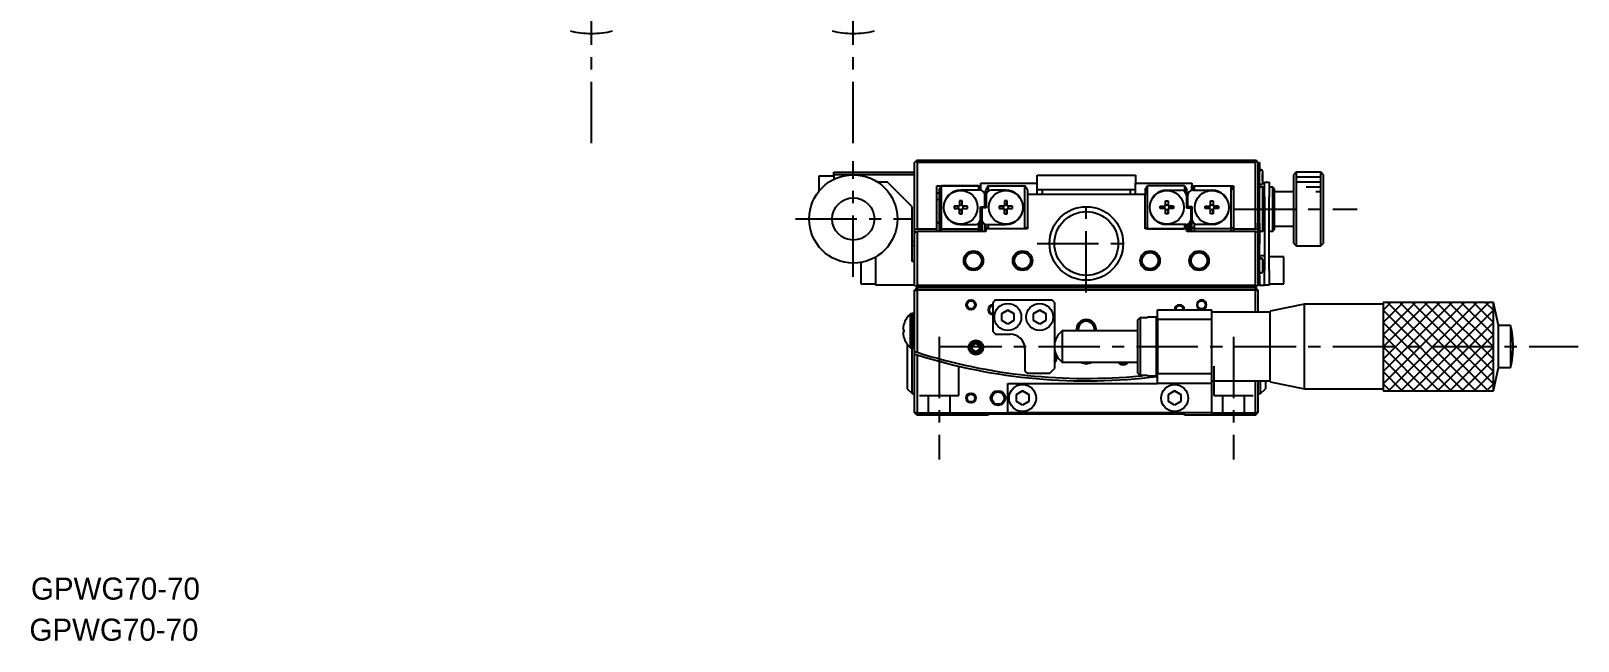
# Model space of a CAD drawing. Extents: x -157 to 403, y -26 to 311.
# Drawn here: x -156.8 to 158.6, y -26 to 98.4 of the extents above; entities that cross this region are included whole.
import ezdxf

# ---------------------------------------------------------------- set-up
doc = ezdxf.new("R2010")
doc.units = 0
doc.header["$LTSCALE"] = 10
doc.linetypes.add('CENTER', pattern=[2, 1.25, -0.25, 0.25, -0.25])
doc.linetypes.add('DASHED', pattern=[3.5, 2, -1.5])
doc.layers.get('0').update_dxf_attribs({"linetype": 'CONTINUOUS'})
doc.layers.add('CENTER', color=1, linetype='CENTER')
doc.styles.get("Standard").update_dxf_attribs({"font": 'FGP教科書体NT-M'})

msp = doc.modelspace()

# ---------------------------------------------------------------- linework, layer by layer
at = {"color": 7, "linetype": 'CONTINUOUS'}
for p, q in [((6.874496, 69.543325), (23.374496, 69.543325)), ((6.874496, 69.043325), (6.874496, 69.543325)), ((23.374496, 71.543325), (23.624496, 71.793325)), ((23.374496, 57.836734), (23.374496, 71.543325)), ((23.874496, 72.043325), (23.624496, 71.793325)), ((23.624496, 71.793325), (23.874496, 71.543325)), ((23.874496, 72.043325), (92.874496, 72.043325)), ((23.874496, 71.543325), (23.874496, 58.043325)), ((92.874496, 71.543325), (23.874496, 71.543325)), ((92.874496, 72.043325), (93.124496, 71.793325)), ((92.874496, 71.543325), (93.124496, 71.793325)), ((92.874496, 58.043325), (92.874496, 71.543325)), ((93.124496, 71.793325), (93.374496, 71.543325)), ((93.374496, 71.543325), (93.374496, 69.543325)), ((93.374496, 71.543325), (93.674496, 71.543325)), ((93.374496, 69.543325), (93.374496, 59.189538)), ((93.374496, 69.543325), (93.374496, 59.189538)), ((93.674496, 71.543325), (93.674496, 69.543325)), ((93.674496, 59.189538), (93.674496, 69.543325)), ((94.024496, 70.043325), (93.924496, 70.043325)), ((94.274496, 69.793325), (94.274496, 67.293325)), ((94.274496, 69.793325), (94.274496, 68.668325)), ((101.174496, 69.543325), (100.674496, 69.043325)), ((101.174496, 69.543325), (101.174496, 54.543325)), ((106.174496, 69.543325), (101.174496, 69.543325)), ((106.174496, 54.543325), (106.174496, 69.543325)), ((106.674496, 69.043325), (106.174496, 69.543325)), ((3.874496, 68.793325), (3.874496, 65.700179)), ((6.874496, 68.793325), (3.874496, 68.793325)), ((5.874496, 67.543325), (5.823454, 67.492283)), ((5.899559, 67.543325), (5.874496, 67.543325)), ((10.874496, 69.043325), (6.874496, 69.043325)), ((6.874496, 69.043325), (6.874496, 68.105583)), ((23.374496, 69.043325), (10.874496, 69.043325)), ((17.874496, 67.543325), (15.849434, 67.543325)), ((22.874496, 62.543325), (17.874496, 67.543325)), ((27.874496, 66.783774), (28.874496, 66.783774)), ((27.874496, 58.043325), (27.874496, 66.783774)), ((28.374496, 66.003861), (28.874496, 66.783774)), ((28.874496, 58.043325), (28.874496, 66.783774)), ((36.374496, 66.783774), (28.874496, 66.783774)), ((28.874496, 66.783774), (36.374496, 66.783774)), ((36.374496, 66.783774), (36.874496, 66.003861)), ((36.374496, 66.783774), (36.874496, 66.783774)), ((36.374496, 66.783774), (36.374496, 65.894094)), ((36.874496, 67.335561), (48.374496, 67.335561)), ((36.874496, 66.783774), (36.874496, 67.335561)), ((36.874496, 65.995315), (36.874496, 66.783774)), ((38.374496, 66.783774), (37.874496, 66.003861)), ((38.374496, 66.783774), (45.874496, 66.783774)), ((38.374496, 66.783774), (38.374496, 65.702637)), ((45.874496, 58.043325), (45.874496, 66.783774)), ((46.374496, 66.003861), (45.874496, 66.783774)), ((48.374496, 68.995395), (68.374496, 68.995395)), ((48.374496, 67.335561), (48.374496, 68.995395)), ((48.374496, 65.043325), (48.374496, 67.335561)), ((68.374496, 68.995395), (68.374496, 67.335561)), ((68.374496, 67.335561), (79.874496, 67.335561)), ((68.374496, 65.043325), (68.374496, 67.335561)), ((70.374496, 66.003861), (70.874496, 66.783774)), ((70.874496, 58.043325), (70.874496, 66.783774)), ((78.374496, 66.783774), (70.874496, 66.783774)), ((78.374496, 66.783774), (78.874496, 66.003861)), ((78.374496, 66.783774), (78.374496, 65.702637)), ((79.874496, 67.335561), (79.874496, 66.783774)), ((80.374496, 66.783774), (79.874496, 66.003861)), ((79.874496, 66.783774), (80.374496, 66.783774)), ((79.874496, 65.995315), (79.874496, 66.783774)), ((80.374496, 66.783774), (87.874496, 66.783774)), ((80.374496, 66.783774), (87.874496, 66.783774)), ((80.374496, 66.783774), (80.374496, 65.894094)), ((87.874496, 58.043325), (87.874496, 66.783774)), ((88.374496, 66.003861), (87.874496, 66.783774)), ((87.874496, 66.783774), (88.374496, 66.783774)), ((88.374496, 66.783774), (88.374496, 58.043325)), ((94.374496, 66.543325), (93.674496, 66.543325)), ((93.924496, 67.043325), (94.024496, 67.043325)), ((94.274496, 69.293325), (94.274496, 68.668325)), ((94.274496, 68.668325), (94.274496, 69.293325)), ((94.274496, 68.668325), (94.274496, 68.543325)), ((94.274496, 68.668325), (94.274496, 68.418325)), ((94.274496, 68.418325), (94.274496, 68.668325)), ((94.274496, 68.543325), (94.274496, 68.418325)), ((94.274496, 68.418325), (94.274496, 67.293325)), ((94.274496, 67.793325), (94.274496, 68.418325)), ((94.274496, 68.418325), (94.274496, 67.793325)), ((94.374496, 57.543325), (94.374496, 66.543325)), ((94.674496, 66.243325), (94.374496, 66.543325)), ((94.674496, 67.543325), (95.674496, 67.543325)), ((94.674496, 64.543325), (94.674496, 67.543325)), ((95.674496, 67.543325), (95.674496, 64.543325)), ((96.374496, 66.543325), (95.674496, 66.543325)), ((96.374496, 57.543325), (96.374496, 66.543325)), ((96.674496, 66.243325), (96.374496, 66.543325)), ((96.674496, 66.243325), (96.674496, 57.843325)), ((100.674496, 55.043325), (100.674496, 69.043325)), ((106.674496, 69.043325), (106.674496, 55.043325)), ((28.374496, 65.314729), (27.874496, 65.282773)), ((27.874496, 64.063375), (28.374496, 64.035136)), ((28.374496, 66.003861), (28.374496, 58.377322)), ((33.034496, 63.750422), (32.514496, 63.750422)), ((32.514496, 63.750422), (32.514496, 62.662637)), ((32.514496, 63.750422), (32.514496, 62.925945)), ((36.674496, 65.894094), (32.774496, 65.894094)), ((33.034496, 62.662637), (33.034496, 63.750422)), ((36.874496, 65.87389), (36.874496, 66.003861)), ((37.674496, 62.494094), (37.674496, 64.894094)), ((37.674496, 62.494094), (37.674496, 64.894094)), ((37.874496, 63.945508), (37.874496, 66.003861)), ((37.874496, 62.302637), (37.874496, 63.945508)), ((37.974467, 63.880407), (37.874496, 63.945508)), ((37.974496, 64.902637), (37.974496, 62.302637)), ((41.974496, 65.902637), (38.974496, 65.902637)), ((42.234496, 63.750422), (41.714496, 63.750422)), ((41.714496, 63.750422), (41.714496, 62.662637)), ((41.714496, 63.750422), (41.714496, 62.925945)), ((42.234496, 62.662637), (42.234496, 63.750422)), ((46.374496, 66.003861), (46.374496, 65.043325)), ((46.374496, 65.043325), (46.374496, 58.043325)), ((70.374496, 65.043325), (46.374496, 65.043325)), ((48.374496, 66.043325), (68.374496, 66.043325)), ((49.374496, 66.043325), (49.374496, 65.043325)), ((67.374496, 65.043325), (67.374496, 66.043325)), ((70.374496, 66.003861), (70.374496, 65.043325)), ((70.374496, 58.043325), (70.374496, 65.043325)), ((74.514496, 63.750422), (75.034496, 63.750422)), ((74.514496, 62.662637), (74.514496, 63.750422)), ((74.774496, 65.902637), (77.774496, 65.902637)), ((75.034496, 63.750422), (75.034496, 62.662637)), ((75.034496, 63.750422), (75.034496, 62.925945)), ((78.774496, 64.902637), (78.774496, 62.302637)), ((78.774525, 63.880407), (78.874496, 63.945508)), ((78.874496, 63.945508), (78.874496, 66.003861)), ((78.874496, 62.302637), (78.874496, 63.945508)), ((79.074496, 62.494094), (79.074496, 64.894094)), ((79.074496, 62.494094), (79.074496, 64.894094)), ((79.874496, 65.87389), (79.874496, 66.003861)), ((80.074496, 65.894094), (83.974496, 65.894094)), ((83.714496, 63.750422), (84.234496, 63.750422)), ((83.714496, 62.662637), (83.714496, 63.750422)), ((84.234496, 63.750422), (84.234496, 62.662637)), ((84.234496, 63.750422), (84.234496, 62.925945)), ((94.674496, 64.543325), (94.674496, 49.543325)), ((95.674496, 49.543325), (95.674496, 64.543325)), ((100.674496, 65.543325), (96.674496, 65.543325)), ((22.874496, 51.343325), (22.874496, 62.543325)), ((32.514496, 62.662637), (31.426711, 62.662637)), ((31.426711, 62.662637), (31.426711, 62.142637)), ((31.426711, 62.662637), (32.251188, 62.662637)), ((31.426711, 62.142637), (32.514496, 62.142637)), ((32.514496, 62.662637), (32.251188, 62.662637)), ((32.251188, 62.662637), (32.251188, 62.142637)), ((32.514496, 62.925945), (32.514496, 62.662637)), ((33.034496, 62.925945), (32.514496, 62.925945)), ((32.514496, 62.142637), (32.514496, 61.054851)), ((32.514496, 62.142637), (32.514496, 61.879329)), ((32.514496, 61.054851), (32.514496, 61.879329)), ((32.514496, 61.879329), (33.034496, 61.879329)), ((32.514496, 61.054851), (33.034496, 61.054851)), ((34.122282, 62.662637), (33.034496, 62.662637)), ((33.297804, 62.662637), (33.034496, 62.662637)), ((33.034496, 61.054851), (33.034496, 62.142637)), ((33.034496, 62.142637), (34.122282, 62.142637)), ((34.122282, 62.662637), (33.297804, 62.662637)), ((33.297804, 62.142637), (33.297804, 62.662637)), ((34.122282, 62.142637), (34.122282, 62.662637)), ((36.874496, 60.413132), (36.774298, 60.5644)), ((36.774496, 62.494094), (37.674496, 62.494094)), ((36.774496, 59.894094), (36.774496, 62.494094)), ((36.774496, 59.894094), (36.774496, 62.494094)), ((37.074622, 60.791773), (36.774569, 60.595962)), ((36.874496, 60.650911), (36.874496, 62.494094)), ((36.874496, 58.377322), (36.874496, 60.413132)), ((37.974496, 62.302637), (37.074496, 62.302637)), ((37.074496, 62.302637), (37.074496, 59.902637)), ((37.124496, 62.302637), (37.124496, 62.494094)), ((37.124496, 62.494094), (37.124496, 62.302637)), ((37.624496, 62.494094), (37.624496, 62.302637)), ((41.714496, 62.662637), (40.626711, 62.662637)), ((40.626711, 62.662637), (40.626711, 62.142637)), ((40.626711, 62.662637), (41.451188, 62.662637)), ((40.626711, 62.142637), (41.714496, 62.142637)), ((41.714496, 62.662637), (41.451188, 62.662637)), ((41.451188, 62.662637), (41.451188, 62.142637)), ((41.714496, 62.925945), (41.714496, 62.662637)), ((42.234496, 62.925945), (41.714496, 62.925945)), ((41.714496, 62.142637), (41.714496, 61.054851)), ((41.714496, 62.142637), (41.714496, 61.879329)), ((41.714496, 61.054851), (41.714496, 61.879329)), ((41.714496, 61.879329), (42.234496, 61.879329)), ((41.714496, 61.054851), (42.234496, 61.054851)), ((43.322282, 62.662637), (42.234496, 62.662637)), ((42.497804, 62.662637), (42.234496, 62.662637)), ((42.234496, 61.054851), (42.234496, 62.142637)), ((42.234496, 62.142637), (43.322282, 62.142637)), ((43.322282, 62.662637), (42.497804, 62.662637)), ((42.497804, 62.142637), (42.497804, 62.662637)), ((43.322282, 62.142637), (43.322282, 62.662637)), ((73.426711, 62.142637), (73.426711, 62.662637)), ((73.426711, 62.662637), (74.514496, 62.662637)), ((73.426711, 62.662637), (74.251188, 62.662637)), ((74.514496, 62.142637), (73.426711, 62.142637)), ((74.251188, 62.662637), (74.514496, 62.662637)), ((74.251188, 62.142637), (74.251188, 62.662637)), ((74.514496, 62.925945), (75.034496, 62.925945)), ((74.514496, 61.054851), (74.514496, 62.142637)), ((75.034496, 61.879329), (74.514496, 61.879329)), ((75.034496, 61.054851), (74.514496, 61.054851)), ((75.034496, 62.925945), (75.034496, 62.662637)), ((75.034496, 62.662637), (76.122282, 62.662637)), ((75.034496, 62.662637), (75.297804, 62.662637)), ((75.034496, 62.142637), (75.034496, 61.054851)), ((76.122282, 62.142637), (75.034496, 62.142637)), ((75.034496, 62.142637), (75.034496, 61.879329)), ((75.034496, 61.054851), (75.034496, 61.879329)), ((76.122282, 62.662637), (75.297804, 62.662637)), ((75.297804, 62.662637), (75.297804, 62.142637)), ((76.122282, 62.662637), (76.122282, 62.142637)), ((78.774496, 62.302637), (79.674496, 62.302637)), ((79.974496, 62.494094), (79.074496, 62.494094)), ((79.124496, 62.494094), (79.124496, 62.302637)), ((79.624496, 62.302637), (79.624496, 62.494094)), ((79.624496, 62.494094), (79.624496, 62.302637)), ((79.874362, 60.668831), (79.674439, 60.791738)), ((79.674496, 62.302637), (79.674496, 59.902637)), ((79.974404, 60.595977), (79.874362, 60.668831)), ((79.874496, 60.650895), (79.874496, 62.494094)), ((79.874496, 60.413132), (79.974695, 60.5644)), ((79.874496, 58.377322), (79.874496, 60.413132)), ((79.974496, 59.894094), (79.974496, 62.494094)), ((79.974496, 59.894094), (79.974496, 62.494094)), ((82.626711, 62.142637), (82.626711, 62.662637)), ((82.626711, 62.662637), (83.714496, 62.662637)), ((82.626711, 62.662637), (83.451188, 62.662637)), ((83.714496, 62.142637), (82.626711, 62.142637)), ((83.451188, 62.662637), (83.714496, 62.662637)), ((83.451188, 62.142637), (83.451188, 62.662637)), ((83.714496, 62.925945), (84.234496, 62.925945)), ((83.714496, 61.054851), (83.714496, 62.142637)), ((84.234496, 61.879329), (83.714496, 61.879329)), ((84.234496, 61.054851), (83.714496, 61.054851)), ((84.234496, 62.925945), (84.234496, 62.662637)), ((84.234496, 62.662637), (85.322282, 62.662637)), ((84.234496, 62.662637), (84.497804, 62.662637)), ((84.234496, 62.142637), (84.234496, 61.054851)), ((85.322282, 62.142637), (84.234496, 62.142637)), ((84.234496, 62.142637), (84.234496, 61.879329)), ((84.234496, 61.054851), (84.234496, 61.879329)), ((85.322282, 62.662637), (84.497804, 62.662637)), ((84.497804, 62.662637), (84.497804, 62.142637)), ((85.322282, 62.662637), (85.322282, 62.142637)), ((23.374496, 57.296644), (23.374496, 57.836734)), ((23.374496, 46.543325), (23.374496, 57.296644)), ((23.874496, 58.043325), (27.874496, 58.043325)), ((23.874496, 57.501915), (23.874496, 46.543325)), ((37.874496, 57.501915), (23.874496, 57.501915)), ((28.109406, 59.293325), (27.874496, 59.528235)), ((27.874496, 57.501915), (27.874496, 58.043325)), ((28.359406, 59.043325), (28.109406, 59.293325)), ((28.359406, 59.043325), (28.359406, 57.501915)), ((28.359406, 59.043325), (28.374496, 59.043325)), ((28.874496, 58.043325), (28.374496, 58.377322)), ((28.374496, 58.377322), (28.374496, 57.501915)), ((28.874496, 58.043325), (36.374496, 58.043325)), ((28.874496, 57.501915), (28.874496, 58.043325)), ((32.774496, 58.894094), (35.774496, 58.894094)), ((36.374496, 59.094094), (36.374496, 58.043325)), ((36.874496, 58.377322), (36.374496, 58.043325)), ((36.374496, 58.043325), (36.374496, 57.501915)), ((36.874496, 57.501915), (36.874496, 58.377322)), ((37.124496, 57.501915), (37.124496, 59.590387)), ((37.124496, 57.501915), (37.124496, 59.590387)), ((37.624496, 59.009608), (37.624496, 57.501915)), ((37.874496, 58.377322), (37.874496, 58.922841)), ((37.874496, 58.377322), (38.374496, 58.043325)), ((37.874496, 58.043325), (37.874496, 58.377322)), ((37.874496, 58.043325), (37.874496, 57.501915)), ((46.374496, 58.043325), (37.874496, 58.043325)), ((38.074496, 58.902637), (41.974496, 58.902637)), ((38.374496, 58.902637), (38.374496, 58.043325)), ((45.874496, 58.043325), (38.374496, 58.043325)), ((45.874496, 58.043325), (46.374496, 58.377322)), ((70.874496, 58.043325), (70.374496, 58.377322)), ((78.874496, 58.043325), (70.374496, 58.043325)), ((70.874496, 58.043325), (78.374496, 58.043325)), ((78.674496, 58.902637), (74.774496, 58.902637)), ((78.374496, 58.902637), (78.374496, 58.043325)), ((78.874496, 58.377322), (78.374496, 58.043325)), ((78.874496, 58.377322), (78.874496, 58.922841)), ((78.874496, 58.043325), (78.874496, 58.377322)), ((78.874496, 57.501915), (78.874496, 58.043325)), ((92.874496, 57.501915), (78.874496, 57.501915)), ((79.124496, 59.009608), (79.124496, 57.501915)), ((79.624496, 57.501915), (79.624496, 59.590387)), ((79.624496, 57.501915), (79.624496, 59.590387)), ((79.874496, 58.377322), (80.374496, 58.043325)), ((79.874496, 57.501915), (79.874496, 58.377322)), ((80.374496, 59.094094), (80.374496, 58.043325)), ((87.874496, 58.043325), (80.374496, 58.043325)), ((80.374496, 58.043325), (80.374496, 57.501915)), ((83.974496, 58.894094), (80.974496, 58.894094)), ((87.874496, 58.043325), (88.374496, 58.377322)), ((87.874496, 57.501915), (87.874496, 58.043325)), ((88.374496, 58.043325), (92.874496, 58.043325)), ((88.374496, 57.501915), (88.374496, 58.043325)), ((92.874496, 46.543325), (92.874496, 57.501915)), ((93.374496, 59.189538), (93.374496, 57.836734)), ((93.374496, 57.836734), (93.374496, 59.189538)), ((93.374496, 57.327655), (93.374496, 57.836734)), ((93.374496, 57.836734), (93.374496, 57.327655)), ((93.374496, 57.296644), (93.374496, 54.906938)), ((93.674496, 56.906938), (93.374496, 56.906938)), ((93.674496, 59.189538), (93.674496, 57.327655)), ((93.674496, 57.543325), (94.374496, 57.543325)), ((93.674496, 57.327655), (93.674496, 56.906938)), ((93.674496, 56.906938), (93.674496, 54.906938)), ((94.374496, 57.543325), (94.674496, 57.843325)), ((95.674496, 57.543325), (96.374496, 57.543325)), ((96.374496, 57.543325), (96.674496, 57.843325)), ((96.674496, 58.543325), (100.674496, 58.543325)), ((22.874496, 55.543325), (23.374496, 55.543325)), ((23.374496, 54.543325), (22.874496, 54.543325)), ((93.374496, 54.906938), (93.374496, 48.543325)), ((93.374496, 54.906938), (93.374496, 48.543325)), ((93.674496, 51.343325), (93.674496, 54.906938)), ((100.674496, 55.043325), (101.174496, 54.543325)), ((101.174496, 54.543325), (106.174496, 54.543325)), ((106.174496, 54.543325), (106.674496, 55.043325)), ((5.823454, 52.594367), (5.874496, 52.543325)), ((5.874496, 52.543325), (5.899559, 52.543325)), ((12.374496, 51.169205), (12.374496, 46.793325)), ((15.374496, 52.249096), (15.374496, 46.543325)), ((23.374496, 51.343325), (22.874496, 51.343325)), ((94.674496, 52.543325), (93.674496, 52.543325)), ((93.674496, 49.743325), (93.674496, 51.343325)), ((94.024496, 52.043325), (93.924496, 52.043325)), ((94.274496, 51.793325), (94.274496, 49.293325)), ((94.274496, 51.293325), (94.274496, 50.668325)), ((94.274496, 50.668325), (94.274496, 50.418325)), ((98.674496, 52.293325), (95.674496, 52.293325)), ((98.674496, 46.793325), (98.674496, 52.293325)), ((93.374496, 48.543325), (93.374496, 46.543325)), ((93.674496, 48.543325), (93.674496, 49.743325)), ((93.674496, 48.543325), (93.674496, 46.543325)), ((93.924496, 49.043325), (94.024496, 49.043325)), ((94.274496, 50.418325), (94.274496, 49.793325)), ((94.674496, 46.543325), (94.674496, 49.543325)), ((95.674496, 49.543325), (95.674496, 46.543325)), ((12.374496, 46.793325), (15.374496, 46.793325)), ((23.374496, 46.543325), (15.374496, 46.543325)), ((23.624496, 46.293325), (23.374496, 46.543325)), ((23.874496, 46.043325), (23.374496, 45.543325)), ((23.374496, 33.023831), (23.374496, 45.543325)), ((23.374496, 45.543325), (23.874496, 45.543325)), ((23.874496, 46.543325), (23.624496, 46.293325)), ((23.624496, 46.293325), (23.874496, 46.043325)), ((23.874496, 46.543325), (92.874496, 46.543325)), ((38.374496, 46.043325), (23.874496, 46.043325)), ((23.874496, 46.043325), (38.374496, 46.043325)), ((23.874496, 46.043325), (23.874496, 45.543325)), ((23.874496, 45.543325), (23.874496, 32.864572)), ((92.874496, 45.543325), (23.874496, 45.543325)), ((38.374496, 46.343325), (78.374496, 46.343325)), ((38.374496, 46.043325), (38.374496, 46.343325)), ((38.374496, 46.043325), (78.374496, 46.043325)), ((78.374496, 46.343325), (78.374496, 46.043325)), ((92.874496, 46.043325), (78.374496, 46.043325)), ((78.374496, 46.043325), (92.874496, 46.043325)), ((93.124496, 46.293325), (92.874496, 46.543325)), ((92.874496, 46.043325), (93.124496, 46.293325)), ((92.874496, 46.043325), (92.874496, 45.543325)), ((92.874496, 46.043325), (93.374496, 45.543325)), ((92.874496, 45.543325), (93.374496, 45.543325)), ((92.874496, 41.043325), (92.874496, 45.543325)), ((93.374496, 46.543325), (93.124496, 46.293325)), ((93.674496, 46.543325), (93.374496, 46.543325)), ((93.374496, 45.543325), (93.374496, 41.043325)), ((93.674496, 46.543325), (94.674496, 46.543325)), ((95.674496, 46.543325), (94.674496, 46.543325)), ((95.674496, 46.793325), (98.674496, 46.793325)), ((39.874496, 43.543325), (39.374496, 43.043325)), ((39.374496, 37.043325), (39.374496, 43.043325)), ((39.874496, 43.543325), (51.374496, 43.543325)), ((41.124496, 40.765013), (42.374496, 41.486701)), ((42.374496, 41.486701), (41.124496, 40.765013)), ((42.374496, 41.486701), (43.624496, 40.765013)), ((43.624496, 40.765013), (42.374496, 41.486701)), ((47.624496, 40.765013), (48.874496, 41.486701)), ((48.874496, 41.486701), (47.624496, 40.765013)), ((48.874496, 41.486701), (50.124496, 40.765013)), ((50.124496, 40.765013), (48.874496, 41.486701)), ((51.874496, 43.043325), (51.374496, 43.543325)), ((51.874496, 43.043325), (51.874496, 29.543325)), ((72.874496, 41.543325), (83.874496, 41.543325)), ((72.874496, 39.543325), (72.874496, 41.543325)), ((83.874496, 41.543325), (83.874496, 39.543325)), ((95.874496, 41.043325), (83.874496, 41.043325)), ((102.874496, 42.643325), (95.874496, 41.243325)), ((95.874496, 26.843325), (95.874496, 41.243325)), ((118.874496, 42.643325), (102.874496, 42.643325)), ((102.874496, 25.443325), (102.874496, 42.643325)), ((118.874496, 43.043325), (118.874496, 34.043325)), ((141.374496, 43.043325), (118.874496, 43.043325)), ((118.874496, 43.043325), (118.874496, 25.043325)), ((142.374496, 38.343325), (141.374496, 43.043325)), ((141.374496, 25.043325), (141.374496, 43.043325)), ((21.177376, 38.592373), (21.184067, 38.58911)), ((22.874496, 40.691324), (22.531882, 40.691324)), ((22.531882, 33.791324), (22.531882, 40.691324)), ((23.374496, 40.741324), (22.874496, 40.741324)), ((22.874496, 40.741324), (22.874496, 40.732782)), ((23.374496, 40.732782), (22.874496, 40.732782)), ((22.874496, 40.732782), (22.874496, 33.732782)), ((22.874496, 40.732782), (22.874496, 40.691324)), ((22.874496, 33.791324), (22.874496, 40.691324)), ((41.124496, 39.321637), (41.124496, 40.765013)), ((42.374496, 38.599949), (41.124496, 39.321637)), ((43.624496, 39.321637), (42.374496, 38.599949)), ((43.624496, 40.765013), (43.624496, 39.321637)), ((47.624496, 39.321637), (47.624496, 40.765013)), ((48.874496, 38.599949), (47.624496, 39.321637)), ((50.124496, 39.321637), (48.874496, 38.599949)), ((50.124496, 40.765013), (50.124496, 39.321637)), ((68.874496, 39.451652), (69.374496, 39.959405)), ((68.874496, 28.634998), (68.874496, 39.451652)), ((69.374496, 39.959405), (69.374496, 28.127245)), ((69.374496, 39.959405), (70.874496, 39.959405)), ((70.874496, 39.959405), (70.874496, 40.043325)), ((72.674496, 40.043325), (70.874496, 40.043325)), ((72.674496, 28.043325), (72.674496, 40.043325)), ((72.874496, 39.843325), (72.674496, 40.043325)), ((83.874496, 39.543325), (72.874496, 39.543325)), ((72.874496, 39.543325), (72.874496, 28.543325)), ((83.874496, 39.543325), (83.874496, 34.043325)), ((144.874496, 38.343325), (142.374496, 38.343325)), ((142.374496, 29.743325), (142.374496, 38.343325)), ((144.874496, 38.343325), (144.874496, 29.743325)), ((20.989216, 37.501324), (21.184067, 37.501324)), ((21.184067, 36.981324), (20.989216, 36.981324)), ((20.989216, 36.981324), (21.184067, 36.981324)), ((21.184067, 35.893538), (21.177376, 35.890275)), ((21.184067, 35.893538), (21.177376, 35.890275)), ((21.184067, 37.501324), (21.184067, 36.981324)), ((35.124496, 34.276338), (35.874496, 34.70935)), ((35.874496, 34.70935), (36.624496, 34.276338)), ((39.374496, 37.043325), (39.874496, 36.543325)), ((39.874496, 36.543325), (42.874496, 36.543325)), ((68.874496, 37.218325), (53.441676, 37.218325)), ((53.441676, 37.218325), (53.441676, 30.868325)), ((21.874496, 34.508194), (21.874496, 31.943325)), ((21.874496, 31.943325), (21.874496, 25.443325)), ((22.531882, 33.791324), (22.874496, 33.791324)), ((22.874496, 33.791324), (22.874496, 33.732782)), ((23.374496, 33.732782), (22.874496, 33.732782)), ((22.874496, 31.943325), (22.874496, 33.732782)), ((22.874496, 24.443325), (22.874496, 31.943325)), ((23.374496, 32.498813), (23.374496, 33.023831)), ((23.374496, 20.543325), (23.374496, 32.498813)), ((23.874496, 32.340317), (23.874496, 20.543325)), ((35.124496, 33.410312), (35.124496, 34.276338)), ((35.874496, 32.977299), (35.124496, 33.410312)), ((36.624496, 33.410312), (35.874496, 32.977299)), ((36.624496, 34.276338), (36.624496, 33.410312)), ((45.874496, 33.543325), (45.874496, 29.043325)), ((83.874496, 34.043325), (83.874496, 28.543325)), ((45.874496, 29.043325), (46.374496, 28.543325)), ((50.874496, 28.543325), (46.374496, 28.543325)), ((50.874496, 28.543325), (51.874496, 29.543325)), ((53.441676, 30.868325), (68.874496, 30.868325)), ((69.374496, 28.127245), (68.874496, 28.634998)), ((72.874496, 28.543325), (83.874496, 28.543325)), ((72.874496, 26.543325), (72.874496, 28.543325)), ((83.874496, 28.543325), (83.874496, 26.543325)), ((141.374496, 25.043325), (142.374496, 29.743325)), ((142.374496, 29.743325), (144.874496, 29.743325)), ((21.874496, 25.443325), (22.874496, 24.443325)), ((42.374496, 26.543325), (72.874496, 26.543325)), ((42.374496, 20.543325), (42.374496, 26.543325)), ((53.400961, 27.653566), (53.398562, 27.665741)), ((53.744211, 27.647059), (53.744797, 27.657457)), ((56.499712, 27.586975), (56.50056, 27.596988)), ((56.823276, 27.591855), (56.826423, 27.577994)), ((57.643181, 27.569451), (57.641231, 27.577096)), ((57.64731, 27.553582), (57.643181, 27.569451)), ((57.874024, 27.54657), (57.87579, 27.564133)), ((57.87579, 27.564133), (57.876591, 27.572283)), ((58.238556, 27.566143), (58.24254, 27.550009)), ((59.249423, 27.546891), (59.250681, 27.557062)), ((59.650599, 27.56981), (59.653619, 27.558731)), ((62.456965, 27.65521), (62.460105, 27.645522)), ((63.378446, 27.665998), (63.382442, 27.686142)), ((63.858003, 27.702496), (63.860796, 27.694245)), ((63.860796, 27.694245), (63.866704, 27.677262)), ((70.874496, 28.127245), (69.374496, 28.127245)), ((70.874496, 28.043325), (70.874496, 28.127245)), ((70.874496, 28.043325), (72.674496, 28.043325)), ((72.674496, 28.043325), (72.874496, 28.243325)), ((83.874496, 26.543325), (72.874496, 26.543325)), ((83.874496, 27.043325), (95.874496, 27.043325)), ((83.874496, 26.543325), (83.874496, 20.543325)), ((92.874496, 20.543325), (92.874496, 27.043325)), ((93.374496, 27.043325), (93.374496, 20.543325)), ((93.874496, 24.443325), (93.874496, 27.043325)), ((93.874496, 24.443325), (94.874496, 25.443325)), ((94.874496, 27.043325), (94.874496, 25.443325)), ((95.874496, 26.843325), (102.874496, 25.443325)), ((102.874496, 25.443325), (118.874496, 25.443325)), ((22.874496, 24.443325), (23.374496, 24.443325)), ((44.124496, 24.265013), (45.374496, 24.986701)), ((45.374496, 24.986701), (44.124496, 24.265013)), ((44.124496, 22.821637), (44.124496, 24.265013)), ((45.374496, 22.099949), (44.124496, 22.821637)), ((45.374496, 24.986701), (46.624496, 24.265013)), ((46.624496, 24.265013), (45.374496, 24.986701)), ((46.624496, 22.821637), (45.374496, 22.099949)), ((46.624496, 24.265013), (46.624496, 22.821637)), ((75.124496, 24.265013), (76.374496, 24.986701)), ((76.374496, 24.986701), (75.124496, 24.265013)), ((75.124496, 22.821637), (75.124496, 24.265013)), ((76.374496, 22.099949), (75.124496, 22.821637)), ((76.374496, 24.986701), (77.624496, 24.265013)), ((77.624496, 24.265013), (76.374496, 24.986701)), ((77.624496, 22.821637), (76.374496, 22.099949)), ((77.624496, 24.265013), (77.624496, 22.821637)), ((93.374496, 24.443325), (93.874496, 24.443325)), ((118.874496, 25.043325), (141.374496, 25.043325)), ((23.374496, 20.543325), (23.874496, 20.043325)), ((23.874496, 20.543325), (23.374496, 20.543325)), ((23.874496, 20.543325), (23.874496, 20.043325)), ((23.874496, 20.543325), (42.374496, 20.543325)), ((38.374496, 20.043325), (23.874496, 20.043325)), ((38.374496, 20.343325), (78.374496, 20.343325)), ((38.374496, 20.343325), (38.374496, 20.043325)), ((83.874496, 20.543325), (42.374496, 20.543325)), ((78.374496, 20.043325), (78.374496, 20.343325)), ((92.874496, 20.043325), (78.374496, 20.043325)), ((83.874496, 20.543325), (92.874496, 20.543325)), ((92.874496, 20.043325), (92.874496, 20.543325)), ((93.374496, 20.543325), (92.874496, 20.543325)), ((92.874496, 20.043325), (93.374496, 20.543325))]:
    msp.add_line(p, q, dxfattribs=at)
at = {"color": 3, "linetype": 'CONTINUOUS'}
for p, q in [((106.174496, 69.543325), (101.174496, 69.543325)), ((106.174496, 68.543325), (101.174496, 68.543325)), ((106.174496, 67.543325), (101.174496, 67.543325)), ((106.174496, 66.543325), (103.174496, 66.543325)), ((106.174496, 65.543325), (105.174496, 65.543325)), ((118.874496, 41.455668), (120.462153, 43.043325)), ((118.874496, 38.955668), (122.962153, 43.043325)), ((118.874496, 36.455668), (125.462153, 43.043325)), ((118.874496, 33.955668), (127.962153, 43.043325)), ((118.874496, 31.455668), (130.462153, 43.043325)), ((118.874496, 28.955668), (132.962153, 43.043325)), ((118.874496, 26.455668), (135.462153, 43.043325)), ((118.874496, 41.457682), (135.288854, 25.043325)), ((119.788854, 43.043325), (137.788854, 25.043325)), ((119.962153, 25.043325), (137.962153, 43.043325)), ((122.288854, 43.043325), (140.288854, 25.043325)), ((122.462153, 25.043325), (140.462153, 43.043325)), ((124.788854, 43.043325), (141.374496, 26.457682)), ((124.962153, 25.043325), (141.374496, 41.455668)), ((127.288854, 43.043325), (141.374496, 28.957682)), ((129.788854, 43.043325), (141.374496, 31.457682)), ((132.288854, 43.043325), (141.374496, 33.957682)), ((134.788854, 43.043325), (141.374496, 36.457682)), ((137.288854, 43.043325), (141.374496, 38.957682)), ((139.788854, 43.043325), (141.374496, 41.457682)), ((118.874496, 38.957682), (132.788854, 25.043325)), ((127.462153, 25.043325), (141.374496, 38.955668)), ((118.874496, 36.457682), (130.288854, 25.043325)), ((129.962153, 25.043325), (141.374496, 36.455668)), ((118.874496, 33.957682), (127.788854, 25.043325)), ((132.462153, 25.043325), (141.374496, 33.955668)), ((118.874496, 31.457682), (125.288854, 25.043325)), ((118.874496, 28.957682), (122.788854, 25.043325)), ((134.962153, 25.043325), (141.374496, 31.455668)), ((137.462153, 25.043325), (141.374496, 28.955668)), ((118.874496, 26.457682), (120.288854, 25.043325)), ((139.962153, 25.043325), (141.374496, 26.455668))]:
    msp.add_line(p, q, dxfattribs=at)
at = {"color": 3, "linetype": 'DASHED'}
for p, q in [((32.374496, 24.043325), (32.374496, 30.0212)), ((84.374496, 30.021006), (84.374496, 24.043325)), ((24.374496, 24.043325), (32.374496, 24.043325)), ((26.124496, 24.043325), (26.124496, 20.043325)), ((30.624496, 20.043325), (30.624496, 24.043325)), ((84.374496, 24.043325), (92.374496, 24.043325)), ((86.124496, 24.043325), (86.124496, 20.043325)), ((90.624496, 20.043325), (90.624496, 24.043325))]:
    msp.add_line(p, q, dxfattribs=at)
at = {"color": 7, "linetype": 'CONTINUOUS'}
for centre, radius in [((10.874496, 60.043325), 9), ((10.874496, 60.043325), 4.3), ((32.774496, 62.402637), 3.45), ((41.974496, 62.402637), 3.45), ((74.774496, 62.402637), 3.45), ((83.974496, 62.402637), 3.45), ((58.374496, 55.043325), 7.5), ((58.374496, 55.043325), 6.5), ((35.374496, 51.543325), 1.65), ((45.374496, 51.543325), 1.65), ((71.374496, 51.543325), 1.65), ((81.374496, 51.543325), 1.65), ((34.874496, 42.543325), 0.8), ((42.374496, 40.043325), 2.75), ((48.874496, 40.043325), 2.75), ((81.874496, 42.543325), 0.8), ((35.874496, 33.843325), 1.25), ((35.874496, 33.843325), 1), ((45.374496, 23.543325), 2.75), ((76.374496, 23.543325), 2.75), ((34.874496, 23.543325), 0.8), ((40.374496, 23.543325), 1.25)]:
    msp.add_circle(centre, radius, dxfattribs=at)
at = {"color": 3, "linetype": 'CONTINUOUS'}
for centre, radius in [((35.374496, 51.543325), 2), ((45.374496, 51.543325), 2), ((71.374496, 51.543325), 2), ((81.374496, 51.543325), 2), ((34.874496, 42.543325), 1), ((35.874496, 33.843325), 1.5), ((34.874496, 23.543325), 1), ((40.374496, 23.543325), 1.5)]:
    msp.add_circle(centre, radius, dxfattribs=at)
at = {"color": 7, "linetype": 'CONTINUOUS'}
for centre, radius, start, end in [((-42.50904, 116.591845), 18.74, 256.734971, 270), ((-42.50904, 116.591845), 18.74, 270, 283.265029), ((10.874496, 116.591845), 18.74, 256.734971, 270), ((10.874496, 116.591845), 18.74, 270, 283.265029), ((93.924496, 69.793325), 0.25, 90, 180), ((94.024496, 69.793325), 0.25, 0, 90), ((93.924496, 67.293325), 0.25, 180, 270), ((94.024496, 67.293325), 0.25, 270, 0), ((32.774496, 62.394094), 3.5, 90, 270), ((36.674496, 64.894094), 1, 0, 90), ((38.974496, 64.902637), 1, 90, 180), ((41.974496, 62.402637), 3.5, 270, 90), ((74.774496, 62.402637), 3.5, 90, 270), ((77.774496, 64.902637), 1, 0, 90), ((80.074496, 64.894094), 1, 90, 180), ((83.974496, 62.394094), 3.5, 270, 90), ((-11.125504, 142.043325), 91.5, 292.151021, 292.489472), ((-11.125504, 142.043325), 91, 292.279239, 292.619865), ((35.774496, 59.894094), 1, 270, 0), ((38.074496, 59.902637), 1, 180, 270), ((78.674496, 59.902637), 1, 270, 0), ((80.974496, 59.894094), 1, 180, 270), ((127.874496, 142.043325), 91, 247.380135, 247.720761), ((127.874496, 142.043325), 91.5, 247.510528, 247.848979), ((93.924496, 51.793325), 0.25, 90, 180), ((94.024496, 51.793325), 0.25, 0, 90), ((93.924496, 49.293325), 0.25, 180, 270), ((94.024496, 49.293325), 0.25, 270, 0), ((39.374496, 41.543325), 0.8, 90, 270), ((77.374496, 41.543325), 0.8, 0, 180), ((25.574496, 37.241324), 4.592646, 162.934422, 176.754622), ((25.574496, 37.241324), 4.6, 131.409622, 162.920023), ((58.374496, 37.543325), 1.65, 0, 191.359811), ((126.634496, 34.043325), 18.74, 0, 13.265029), ((25.574496, 37.241324), 4.592646, 183.245378, 197.065578), ((25.574496, 37.241324), 4.6, 197.079977, 228.590378), ((42.874496, 33.543325), 3, 0, 90), ((55.874653, 34.043325), 4, 127.462651, 232.537349), ((58.374496, 37.543325), 1.65, 348.640189, 0), ((58.374496, 142.043325), 114.5, 252.20111, 252.463696), ((58.374496, 142.043325), 115, 252.281068, 252.542397), ((58.374496, 142.043325), 115, 252.542397, 277.24353), ((58.374496, 142.043325), 114.5, 252.463696, 275.50902), ((50.874496, 31.843325), 1.25, 0, 36.869898), ((50.874496, 31.843325), 1.25, 323.130102, 0), ((126.634496, 34.043325), 18.74, 346.734971, 0), ((65.874496, 31.843325), 1.25, 231.260575, 308.739425), ((65.874496, 31.843325), 1, 257.161432, 282.838568), ((58.374496, 142.043325), 114.5, 275.50902, 275.788904)]:
    msp.add_arc(centre, radius, start, end, dxfattribs=at)
at = {"color": 3, "linetype": 'CONTINUOUS'}
for centre, radius, start, end in [((39.374496, 41.543325), 1, 90, 270), ((77.374496, 41.543325), 1, 90, 180), ((77.374496, 41.543325), 1, 0, 90), ((81.874496, 42.543325), 1, 90, 270), ((81.874496, 42.543325), 1, 270, 90), ((58.374496, 37.543325), 2, 90, 189.352035), ((58.374496, 37.543325), 2, 350.647965, 90), ((50.874496, 31.843325), 1.5, 34.667347, 48.189685), ((50.874496, 31.843325), 1.5, 311.810315, 12.830322), ((58.374496, 32.543325), 2, 236.87706, 303.12294), ((65.874496, 31.843325), 1.5, 220.541602, 319.458398)]:
    msp.add_arc(centre, radius, start, end, dxfattribs=at)
at = {"layer": 'CENTER', "color": 1, "linetype": 'CENTER'}
for p, q in [((-42.50904, 75.501845), (-42.50904, 215.501845)), ((10.874496, 75.501845), (10.874496, 215.501845)), ((10.874496, 48.243325), (10.874496, 71.843325)), ((58.374496, 45.043325), (58.374496, 65.043325)), ((-0.925504, 60.043325), (22.674496, 60.043325)), ((88.624496, 62.043325), (113.624496, 62.043325)), ((48.374496, 55.043325), (68.374496, 55.043325)), ((28.374496, 36.043325), (28.374496, 11.043325)), ((88.374496, 36.043325), (88.374496, 11.043325)), ((28.624496, 34.043325), (158.624496, 34.043325))]:
    msp.add_line(p, q, dxfattribs=at)

# ---------------------------------------------------------------- texts
at = {"color": 7}
for p in [(-156.775581, -17.536576), (-157.081343, -25.909116)]:
    msp.add_text('GPWG70-70', height=4.5, dxfattribs=at).set_placement(p)

doc.saveas('drawing.dxf')
